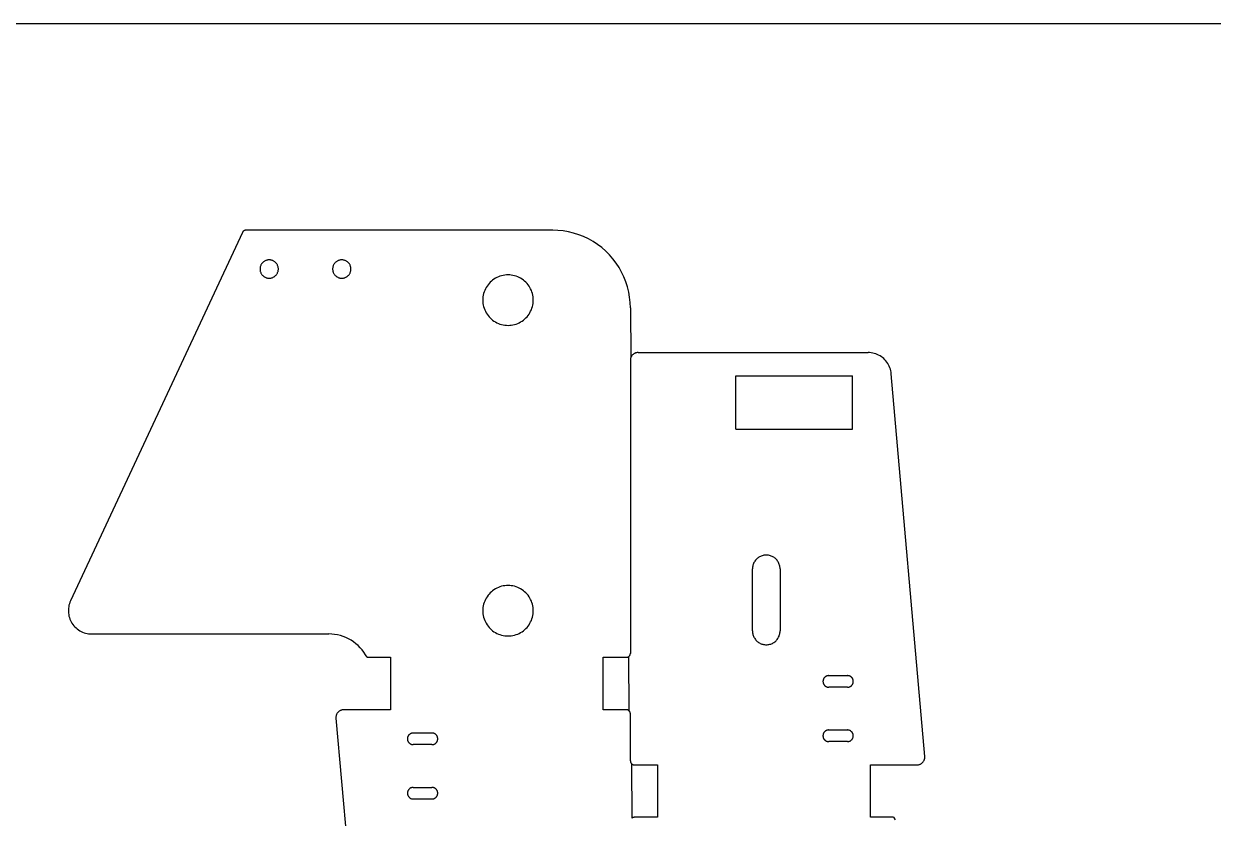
# Model space of a CAD drawing. Extents: x -22.3 to 21.7, y -13.4 to 13.4.
# Drawn here: x 11.14 to 17.16, y 9.06 to 13.09 of the extents above; entities that cross this region are included whole.
import ezdxf

# ---------------------------------------------------------------- set-up
doc = ezdxf.new("R2010")
doc.units = 0
doc.header["$MEASUREMENT"] = 0
doc.layers.get('0').update_dxf_attribs({"linetype": 'CONTINUOUS'})

msp = doc.modelspace()

# ---------------------------------------------------------------- linework, layer by layer
for p, q in [((21.7109, 13.0859), (-22.2891, 13.0859)), ((12.2432, 12.0278), (11.3722, 10.16)), ((12.2438, 12.029), (12.2432, 12.0278)), ((12.2445, 12.0301), (12.2438, 12.029)), ((12.2452, 12.0312), (12.2445, 12.0301)), ((12.246, 12.0322), (12.2452, 12.0312)), ((12.2469, 12.0332), (12.246, 12.0322)), ((12.2479, 12.0341), (12.2469, 12.0332)), ((12.2489, 12.035), (12.2479, 12.0341)), ((12.2499, 12.0357), (12.2489, 12.035)), ((12.251, 12.0365), (12.2499, 12.0357)), ((12.2522, 12.0371), (12.251, 12.0365)), ((12.2534, 12.0376), (12.2522, 12.0371)), ((12.2546, 12.0381), (12.2534, 12.0376)), ((12.2559, 12.0385), (12.2546, 12.0381)), ((12.2571, 12.0388), (12.2559, 12.0385)), ((12.2584, 12.039), (12.2571, 12.0388)), ((12.2597, 12.0392), (12.2584, 12.039)), ((12.261, 12.0392), (12.2597, 12.0392)), ((13.8162, 12.0392), (12.261, 12.0392)), ((13.843, 12.0383), (13.8162, 12.0392)), ((13.8698, 12.0355), (13.843, 12.0383)), ((13.8963, 12.031), (13.8698, 12.0355)), ((13.9224, 12.0246), (13.8963, 12.031)), ((13.948, 12.0165), (13.9224, 12.0246)), ((13.973, 12.0066), (13.948, 12.0165)), ((13.9973, 11.9951), (13.973, 12.0066)), ((14.0207, 11.9819), (13.9973, 11.9951)), ((14.0432, 11.9671), (14.0207, 11.9819)), ((14.0646, 11.9509), (14.0432, 11.9671)), ((14.0849, 11.9332), (14.0646, 11.9509)), ((12.3485, 11.8773), (12.3463, 11.8752)), ((12.3508, 11.8792), (12.3485, 11.8773)), ((12.3533, 11.881), (12.3508, 11.8792)), ((12.3559, 11.8826), (12.3533, 11.881)), ((12.3586, 11.884), (12.3559, 11.8826)), ((12.3614, 11.8853), (12.3586, 11.884)), ((12.3642, 11.8864), (12.3614, 11.8853)), ((12.3671, 11.8873), (12.3642, 11.8864)), ((12.3701, 11.888), (12.3671, 11.8873)), ((12.3731, 11.8884), (12.3701, 11.888)), ((12.3761, 11.8887), (12.3731, 11.8884)), ((12.3792, 11.8888), (12.3761, 11.8887)), ((12.3822, 11.8887), (12.3792, 11.8888)), ((12.3852, 11.8884), (12.3822, 11.8887)), ((12.3882, 11.888), (12.3852, 11.8884)), ((12.3912, 11.8873), (12.3882, 11.888)), ((12.3941, 11.8864), (12.3912, 11.8873)), ((12.3969, 11.8853), (12.3941, 11.8864)), ((12.3997, 11.884), (12.3969, 11.8853)), ((12.4024, 11.8826), (12.3997, 11.884)), ((12.405, 11.881), (12.4024, 11.8826)), ((12.4075, 11.8792), (12.405, 11.881)), ((12.4098, 11.8773), (12.4075, 11.8792)), ((12.412, 11.8752), (12.4098, 11.8773)), ((12.7165, 11.8773), (12.7143, 11.8752)), ((12.7188, 11.8792), (12.7165, 11.8773)), ((12.7213, 11.881), (12.7188, 11.8792)), ((12.7239, 11.8826), (12.7213, 11.881)), ((12.7266, 11.884), (12.7239, 11.8826)), ((12.7294, 11.8853), (12.7266, 11.884)), ((12.7322, 11.8864), (12.7294, 11.8853)), ((12.7351, 11.8873), (12.7322, 11.8864)), ((12.7381, 11.888), (12.7351, 11.8873)), ((12.7411, 11.8884), (12.7381, 11.888)), ((12.7441, 11.8887), (12.7411, 11.8884)), ((12.7472, 11.8888), (12.7441, 11.8887)), ((12.7502, 11.8887), (12.7472, 11.8888)), ((12.7532, 11.8884), (12.7502, 11.8887)), ((12.7562, 11.888), (12.7532, 11.8884)), ((12.7592, 11.8873), (12.7562, 11.888)), ((12.7621, 11.8864), (12.7592, 11.8873)), ((12.7649, 11.8853), (12.7621, 11.8864)), ((12.7677, 11.884), (12.7649, 11.8853)), ((12.7704, 11.8826), (12.7677, 11.884)), ((12.773, 11.881), (12.7704, 11.8826)), ((12.7755, 11.8792), (12.773, 11.881)), ((12.7778, 11.8773), (12.7755, 11.8792)), ((12.78, 11.8752), (12.7778, 11.8773)), ((14.1039, 11.9142), (14.0849, 11.9332)), ((14.1216, 11.894), (14.1039, 11.9142)), ((14.1378, 11.8725), (14.1216, 11.894)), ((12.3328, 11.8454), (12.3327, 11.8423)), ((12.3327, 11.8423), (12.3328, 11.8393)), ((12.3331, 11.8484), (12.3328, 11.8454)), ((12.3328, 11.8393), (12.3331, 11.8363)), ((12.3335, 11.8514), (12.3331, 11.8484)), ((12.3331, 11.8363), (12.3335, 11.8333)), ((12.3342, 11.8544), (12.3335, 11.8514)), ((12.3335, 11.8333), (12.3342, 11.8303)), ((12.3351, 11.8573), (12.3342, 11.8544)), ((12.3342, 11.8303), (12.3351, 11.8274)), ((12.3362, 11.8601), (12.3351, 11.8573)), ((12.3351, 11.8274), (12.3362, 11.8245)), ((12.3374, 11.8629), (12.3362, 11.8601)), ((12.3362, 11.8245), (12.3374, 11.8218)), ((12.3389, 11.8656), (12.3374, 11.8629)), ((12.3374, 11.8218), (12.3389, 11.8191)), ((12.3405, 11.8682), (12.3389, 11.8656)), ((12.3389, 11.8191), (12.3405, 11.8165)), ((12.3423, 11.8707), (12.3405, 11.8682)), ((12.3442, 11.873), (12.3423, 11.8707)), ((12.3463, 11.8752), (12.3442, 11.873)), ((12.4141, 11.873), (12.412, 11.8752)), ((12.416, 11.8707), (12.4141, 11.873)), ((12.4178, 11.8682), (12.416, 11.8707)), ((12.4194, 11.8656), (12.4178, 11.8682)), ((12.4178, 11.8165), (12.4194, 11.8191)), ((12.4209, 11.8629), (12.4194, 11.8656)), ((12.4194, 11.8191), (12.4209, 11.8218)), ((12.4221, 11.8601), (12.4209, 11.8629)), ((12.4209, 11.8218), (12.4221, 11.8245)), ((12.4232, 11.8573), (12.4221, 11.8601)), ((12.4221, 11.8245), (12.4232, 11.8274)), ((12.4241, 11.8544), (12.4232, 11.8573)), ((12.4232, 11.8274), (12.4241, 11.8303)), ((12.4248, 11.8514), (12.4241, 11.8544)), ((12.4241, 11.8303), (12.4248, 11.8333)), ((12.4253, 11.8484), (12.4248, 11.8514)), ((12.4248, 11.8333), (12.4253, 11.8363)), ((12.4256, 11.8454), (12.4253, 11.8484)), ((12.4253, 11.8363), (12.4256, 11.8393)), ((12.4257, 11.8423), (12.4256, 11.8454)), ((12.4256, 11.8393), (12.4257, 11.8423)), ((12.7008, 11.8454), (12.7007, 11.8423)), ((12.7007, 11.8423), (12.7008, 11.8393)), ((12.7011, 11.8484), (12.7008, 11.8454)), ((12.7008, 11.8393), (12.7011, 11.8363)), ((12.7015, 11.8514), (12.7011, 11.8484)), ((12.7011, 11.8363), (12.7015, 11.8333)), ((12.7022, 11.8544), (12.7015, 11.8514)), ((12.7015, 11.8333), (12.7022, 11.8303)), ((12.7031, 11.8573), (12.7022, 11.8544)), ((12.7022, 11.8303), (12.7031, 11.8274)), ((12.7042, 11.8601), (12.7031, 11.8573)), ((12.7031, 11.8274), (12.7042, 11.8245)), ((12.7054, 11.8629), (12.7042, 11.8601)), ((12.7042, 11.8245), (12.7054, 11.8218)), ((12.7069, 11.8656), (12.7054, 11.8629)), ((12.7054, 11.8218), (12.7069, 11.8191)), ((12.7085, 11.8682), (12.7069, 11.8656)), ((12.7069, 11.8191), (12.7085, 11.8165)), ((12.7103, 11.8707), (12.7085, 11.8682)), ((12.7122, 11.873), (12.7103, 11.8707)), ((12.7143, 11.8752), (12.7122, 11.873)), ((12.7821, 11.873), (12.78, 11.8752)), ((12.784, 11.8707), (12.7821, 11.873)), ((12.7858, 11.8682), (12.784, 11.8707)), ((12.7874, 11.8656), (12.7858, 11.8682)), ((12.7858, 11.8165), (12.7874, 11.8191)), ((12.7889, 11.8629), (12.7874, 11.8656)), ((12.7874, 11.8191), (12.7889, 11.8218)), ((12.7901, 11.8601), (12.7889, 11.8629)), ((12.7889, 11.8218), (12.7901, 11.8245)), ((12.7912, 11.8573), (12.7901, 11.8601)), ((12.7901, 11.8245), (12.7912, 11.8274)), ((12.7921, 11.8544), (12.7912, 11.8573)), ((12.7912, 11.8274), (12.7921, 11.8303)), ((12.7928, 11.8514), (12.7921, 11.8544)), ((12.7921, 11.8303), (12.7928, 11.8333)), ((12.7933, 11.8484), (12.7928, 11.8514)), ((12.7928, 11.8333), (12.7933, 11.8363)), ((12.7936, 11.8454), (12.7933, 11.8484)), ((12.7933, 11.8363), (12.7936, 11.8393)), ((12.7937, 11.8423), (12.7936, 11.8454)), ((12.7936, 11.8393), (12.7937, 11.8423)), ((14.1525, 11.8501), (14.1378, 11.8725)), ((14.1657, 11.8266), (14.1525, 11.8501)), ((14.1773, 11.8023), (14.1657, 11.8266)), ((12.3405, 11.8165), (12.3423, 11.814)), ((12.3423, 11.814), (12.3442, 11.8117)), ((12.3442, 11.8117), (12.3463, 11.8095)), ((12.3463, 11.8095), (12.3485, 11.8074)), ((12.3485, 11.8074), (12.3508, 11.8055)), ((12.3508, 11.8055), (12.3533, 11.8037)), ((12.3533, 11.8037), (12.3559, 11.8021)), ((12.3559, 11.8021), (12.3586, 11.8006)), ((12.3586, 11.8006), (12.3614, 11.7994)), ((12.3614, 11.7994), (12.3642, 11.7983)), ((12.3642, 11.7983), (12.3671, 11.7974)), ((12.3671, 11.7974), (12.3701, 11.7967)), ((12.3701, 11.7967), (12.3731, 11.7962)), ((12.3731, 11.7962), (12.3761, 11.7959)), ((12.3761, 11.7959), (12.3792, 11.7958)), ((12.3792, 11.7958), (12.3822, 11.7959)), ((12.3822, 11.7959), (12.3852, 11.7962)), ((12.3852, 11.7962), (12.3882, 11.7967)), ((12.3882, 11.7967), (12.3912, 11.7974)), ((12.3912, 11.7974), (12.3941, 11.7983)), ((12.3941, 11.7983), (12.3969, 11.7994)), ((12.3969, 11.7994), (12.3997, 11.8006)), ((12.3997, 11.8006), (12.4024, 11.8021)), ((12.4024, 11.8021), (12.405, 11.8037)), ((12.405, 11.8037), (12.4075, 11.8055)), ((12.4075, 11.8055), (12.4098, 11.8074)), ((12.4098, 11.8074), (12.412, 11.8095)), ((12.412, 11.8095), (12.4141, 11.8117)), ((12.4141, 11.8117), (12.416, 11.814)), ((12.416, 11.814), (12.4178, 11.8165)), ((12.7085, 11.8165), (12.7103, 11.814)), ((12.7103, 11.814), (12.7122, 11.8117)), ((12.7122, 11.8117), (12.7143, 11.8095)), ((12.7143, 11.8095), (12.7165, 11.8074)), ((12.7165, 11.8074), (12.7188, 11.8055)), ((12.7188, 11.8055), (12.7213, 11.8037)), ((12.7213, 11.8037), (12.7239, 11.8021)), ((12.7239, 11.8021), (12.7266, 11.8006)), ((12.7266, 11.8006), (12.7294, 11.7994)), ((12.7294, 11.7994), (12.7322, 11.7983)), ((12.7322, 11.7983), (12.7351, 11.7974)), ((12.7351, 11.7974), (12.7381, 11.7967)), ((12.7381, 11.7967), (12.7411, 11.7962)), ((12.7411, 11.7962), (12.7441, 11.7959)), ((12.7441, 11.7959), (12.7472, 11.7958)), ((12.7472, 11.7958), (12.7502, 11.7959)), ((12.7502, 11.7959), (12.7532, 11.7962)), ((12.7532, 11.7962), (12.7562, 11.7967)), ((12.7562, 11.7967), (12.7592, 11.7974)), ((12.7592, 11.7974), (12.7621, 11.7983)), ((12.7621, 11.7983), (12.7649, 11.7994)), ((12.7649, 11.7994), (12.7677, 11.8006)), ((12.7677, 11.8006), (12.7704, 11.8021)), ((12.7704, 11.8021), (12.773, 11.8037)), ((12.773, 11.8037), (12.7755, 11.8055)), ((12.7755, 11.8055), (12.7778, 11.8074)), ((12.7778, 11.8074), (12.78, 11.8095)), ((12.78, 11.8095), (12.7821, 11.8117)), ((12.7821, 11.8117), (12.784, 11.814)), ((12.784, 11.814), (12.7858, 11.8165)), ((13.4883, 11.7628), (13.4834, 11.756)), ((13.4936, 11.7692), (13.4883, 11.7628)), ((13.4993, 11.7753), (13.4936, 11.7692)), ((13.5054, 11.7811), (13.4993, 11.7753)), ((13.5119, 11.7864), (13.5054, 11.7811)), ((13.5187, 11.7913), (13.5119, 11.7864)), ((13.5258, 11.7957), (13.5187, 11.7913)), ((13.5332, 11.7996), (13.5258, 11.7957)), ((13.5408, 11.8031), (13.5332, 11.7996)), ((13.5487, 11.806), (13.5408, 11.8031)), ((13.5567, 11.8085), (13.5487, 11.806)), ((13.5648, 11.8104), (13.5567, 11.8085)), ((13.5731, 11.8117), (13.5648, 11.8104)), ((13.5814, 11.8125), (13.5731, 11.8117)), ((13.5898, 11.8128), (13.5814, 11.8125)), ((13.5982, 11.8125), (13.5898, 11.8128)), ((13.6065, 11.8117), (13.5982, 11.8125)), ((13.6147, 11.8104), (13.6065, 11.8117)), ((13.6229, 11.8085), (13.6147, 11.8104)), ((13.6309, 11.806), (13.6229, 11.8085)), ((13.6387, 11.8031), (13.6309, 11.806)), ((13.6464, 11.7996), (13.6387, 11.8031)), ((13.6538, 11.7957), (13.6464, 11.7996)), ((13.6609, 11.7913), (13.6538, 11.7957)), ((13.6677, 11.7864), (13.6609, 11.7913)), ((13.6741, 11.7811), (13.6677, 11.7864)), ((13.6803, 11.7753), (13.6741, 11.7811)), ((13.686, 11.7692), (13.6803, 11.7753)), ((13.6913, 11.7628), (13.686, 11.7692)), ((13.6962, 11.756), (13.6913, 11.7628)), ((14.1871, 11.7773), (14.1773, 11.8023)), ((14.1953, 11.7517), (14.1871, 11.7773)), ((13.4629, 11.7016), (13.4621, 11.6932)), ((13.4643, 11.7098), (13.4629, 11.7016)), ((13.4662, 11.718), (13.4643, 11.7098)), ((13.4686, 11.726), (13.4662, 11.718)), ((13.4716, 11.7338), (13.4686, 11.726)), ((13.475, 11.7415), (13.4716, 11.7338)), ((13.479, 11.7488), (13.475, 11.7415)), ((13.4834, 11.756), (13.479, 11.7488)), ((13.7006, 11.7488), (13.6962, 11.756)), ((13.7045, 11.7415), (13.7006, 11.7488)), ((13.708, 11.7338), (13.7045, 11.7415)), ((13.7109, 11.726), (13.708, 11.7338)), ((13.7134, 11.718), (13.7109, 11.726)), ((13.7153, 11.7098), (13.7134, 11.718)), ((13.7166, 11.7016), (13.7153, 11.7098)), ((13.7175, 11.6932), (13.7166, 11.7016)), ((14.2016, 11.7256), (14.1953, 11.7517)), ((14.2062, 11.6991), (14.2016, 11.7256)), ((14.2089, 11.6724), (14.2062, 11.6991)), ((13.4621, 11.6932), (13.4618, 11.6849)), ((13.4618, 11.6849), (13.4621, 11.6765)), ((13.4621, 11.6765), (13.4629, 11.6682)), ((13.4629, 11.6682), (13.4643, 11.6599)), ((13.4643, 11.6599), (13.4662, 11.6517)), ((13.4662, 11.6517), (13.4686, 11.6437)), ((13.4686, 11.6437), (13.4716, 11.6359)), ((13.708, 11.6359), (13.7109, 11.6437)), ((13.7109, 11.6437), (13.7134, 11.6517)), ((13.7134, 11.6517), (13.7153, 11.6599)), ((13.7153, 11.6599), (13.7166, 11.6682)), ((13.7166, 11.6682), (13.7175, 11.6765)), ((13.7177, 11.6849), (13.7175, 11.6932)), ((13.7175, 11.6765), (13.7177, 11.6849)), ((14.2099, 11.6455), (14.2089, 11.6724)), ((14.2099, 11.6455), (14.2129, 11.3947)), ((13.4716, 11.6359), (13.475, 11.6283)), ((13.475, 11.6283), (13.479, 11.6209)), ((13.479, 11.6209), (13.4834, 11.6138)), ((13.4834, 11.6138), (13.4883, 11.607)), ((13.4883, 11.607), (13.4936, 11.6005)), ((13.4936, 11.6005), (13.4993, 11.5944)), ((13.4993, 11.5944), (13.5054, 11.5887)), ((13.5054, 11.5887), (13.5119, 11.5834)), ((13.5119, 11.5834), (13.5187, 11.5785)), ((13.5187, 11.5785), (13.5258, 11.5741)), ((13.6538, 11.5741), (13.6609, 11.5785)), ((13.6609, 11.5785), (13.6677, 11.5834)), ((13.6677, 11.5834), (13.6741, 11.5887)), ((13.6741, 11.5887), (13.6803, 11.5944)), ((13.6803, 11.5944), (13.686, 11.6005)), ((13.686, 11.6005), (13.6913, 11.607)), ((13.6913, 11.607), (13.6962, 11.6138)), ((13.6962, 11.6138), (13.7006, 11.6209)), ((13.7006, 11.6209), (13.7045, 11.6283)), ((13.7045, 11.6283), (13.708, 11.6359)), ((13.5258, 11.5741), (13.5332, 11.5701)), ((13.5332, 11.5701), (13.5408, 11.5667)), ((13.5408, 11.5667), (13.5487, 11.5637)), ((13.5487, 11.5637), (13.5567, 11.5613)), ((13.5567, 11.5613), (13.5648, 11.5594)), ((13.5648, 11.5594), (13.5731, 11.558)), ((13.5731, 11.558), (13.5814, 11.5572)), ((13.5814, 11.5572), (13.5898, 11.5569)), ((13.5898, 11.5569), (13.5982, 11.5572)), ((13.5982, 11.5572), (13.6065, 11.558)), ((13.6065, 11.558), (13.6147, 11.5594)), ((13.6147, 11.5594), (13.6229, 11.5613)), ((13.6229, 11.5613), (13.6309, 11.5637)), ((13.6309, 11.5637), (13.6387, 11.5667)), ((13.6387, 11.5667), (13.6464, 11.5701)), ((13.6464, 11.5701), (13.6538, 11.5741)), ((14.2139, 11.397), (14.2129, 11.3947)), ((14.2151, 11.3993), (14.2139, 11.397)), ((14.2165, 11.4015), (14.2151, 11.3993)), ((14.218, 11.4036), (14.2165, 11.4015)), ((14.2196, 11.4056), (14.218, 11.4036)), ((14.2214, 11.4075), (14.2196, 11.4056)), ((14.2233, 11.4092), (14.2214, 11.4075)), ((14.2253, 11.4109), (14.2233, 11.4092)), ((14.2274, 11.4124), (14.2253, 11.4109)), ((14.2295, 11.4137), (14.2274, 11.4124)), ((14.2318, 11.4149), (14.2295, 11.4137)), ((14.2342, 11.416), (14.2318, 11.4149)), ((14.2366, 11.4169), (14.2342, 11.416)), ((14.239, 11.4177), (14.2366, 11.4169)), ((14.2416, 11.4182), (14.239, 11.4177)), ((14.2441, 11.4187), (14.2416, 11.4182)), ((14.2467, 11.4189), (14.2441, 11.4187)), ((14.2492, 11.419), (14.2467, 11.4189)), ((14.2492, 11.419), (15.4148, 11.419)), ((15.4228, 11.4187), (15.4148, 11.419)), ((15.4307, 11.4179), (15.4228, 11.4187)), ((15.4385, 11.4166), (15.4307, 11.4179)), ((15.4463, 11.4147), (15.4385, 11.4166)), ((15.4539, 11.4123), (15.4463, 11.4147)), ((15.4613, 11.4095), (15.4539, 11.4123)), ((15.4685, 11.4061), (15.4613, 11.4095)), ((15.4755, 11.4022), (15.4685, 11.4061)), ((15.4822, 11.3979), (15.4755, 11.4022)), ((15.4886, 11.3931), (15.4822, 11.3979)), ((14.2102, 11.3848), (14.2099, 11.3822)), ((14.2099, 11.3822), (14.2099, 11.3796)), ((14.2099, 11.3796), (14.2099, 9.8935)), ((14.2106, 11.3873), (14.2102, 11.3848)), ((14.2112, 11.3898), (14.2106, 11.3873)), ((14.212, 11.3923), (14.2112, 11.3898)), ((14.2129, 11.3947), (14.212, 11.3923)), ((15.4946, 11.388), (15.4886, 11.3931)), ((15.5003, 11.3824), (15.4946, 11.388)), ((15.5056, 11.3764), (15.5003, 11.3824)), ((15.5105, 11.3702), (15.5056, 11.3764)), ((15.5149, 11.3636), (15.5105, 11.3702)), ((15.5189, 11.3567), (15.5149, 11.3636)), ((15.5224, 11.3495), (15.5189, 11.3567)), ((15.5255, 11.3422), (15.5224, 11.3495)), ((15.528, 11.3346), (15.5255, 11.3422)), ((15.53, 11.3269), (15.528, 11.3346)), ((14.7447, 11.0309), (14.7447, 11.3009)), ((14.7447, 11.3009), (15.3352, 11.3009)), ((15.3352, 11.0309), (15.3352, 11.3009)), ((15.5315, 11.3191), (15.53, 11.3269)), ((15.5325, 11.3112), (15.5315, 11.3191)), ((15.7022, 9.3713), (15.5325, 11.3112)), ((14.7447, 11.0309), (15.3352, 11.0309)), ((14.8503, 10.3725), (14.847, 10.3691)), ((14.8537, 10.3756), (14.8503, 10.3725)), ((14.8574, 10.3785), (14.8537, 10.3756)), ((14.8612, 10.3811), (14.8574, 10.3785)), ((14.8653, 10.3835), (14.8612, 10.3811)), ((14.8694, 10.3856), (14.8653, 10.3835)), ((14.8737, 10.3874), (14.8694, 10.3856)), ((14.8781, 10.389), (14.8737, 10.3874)), ((14.8826, 10.3902), (14.8781, 10.389)), ((14.8872, 10.3911), (14.8826, 10.3902)), ((14.8918, 10.3918), (14.8872, 10.3911)), ((14.8965, 10.3921), (14.8918, 10.3918)), ((14.9012, 10.3921), (14.8965, 10.3921)), ((14.9058, 10.3918), (14.9012, 10.3921)), ((14.9105, 10.3911), (14.9058, 10.3918)), ((14.915, 10.3902), (14.9105, 10.3911)), ((14.9195, 10.389), (14.915, 10.3902)), ((14.924, 10.3874), (14.9195, 10.389)), ((14.9283, 10.3856), (14.924, 10.3874)), ((14.9324, 10.3835), (14.9283, 10.3856)), ((14.9364, 10.3811), (14.9324, 10.3835)), ((14.9403, 10.3785), (14.9364, 10.3811)), ((14.944, 10.3756), (14.9403, 10.3785)), ((14.9474, 10.3725), (14.944, 10.3756)), ((14.9507, 10.3691), (14.9474, 10.3725)), ((14.8291, 10.3269), (14.829, 10.3222)), ((14.829, 10.0073), (14.829, 10.3222)), ((14.8296, 10.3315), (14.8291, 10.3269)), ((14.8304, 10.3361), (14.8296, 10.3315)), ((14.8314, 10.3407), (14.8304, 10.3361)), ((14.8328, 10.3451), (14.8314, 10.3407)), ((14.8345, 10.3495), (14.8328, 10.3451)), ((14.8365, 10.3537), (14.8345, 10.3495)), ((14.8387, 10.3578), (14.8365, 10.3537)), ((14.8412, 10.3618), (14.8387, 10.3578)), ((14.844, 10.3655), (14.8412, 10.3618)), ((14.847, 10.3691), (14.844, 10.3655)), ((14.9537, 10.3655), (14.9507, 10.3691)), ((14.9565, 10.3618), (14.9537, 10.3655)), ((14.959, 10.3578), (14.9565, 10.3618)), ((14.9612, 10.3537), (14.959, 10.3578)), ((14.9632, 10.3495), (14.9612, 10.3537)), ((14.9649, 10.3451), (14.9632, 10.3495)), ((14.9662, 10.3407), (14.9649, 10.3451)), ((14.9673, 10.3361), (14.9662, 10.3407)), ((14.9681, 10.3315), (14.9673, 10.3361)), ((14.9686, 10.3269), (14.9681, 10.3315)), ((14.9687, 10.3222), (14.9686, 10.3269)), ((14.9687, 10.3222), (14.9687, 10.0073)), ((13.4936, 10.1944), (13.4883, 10.188)), ((13.4993, 10.2005), (13.4936, 10.1944)), ((13.5054, 10.2063), (13.4993, 10.2005)), ((13.5119, 10.2116), (13.5054, 10.2063)), ((13.5187, 10.2164), (13.5119, 10.2116)), ((13.5258, 10.2209), (13.5187, 10.2164)), ((13.5332, 10.2248), (13.5258, 10.2209)), ((13.5408, 10.2283), (13.5332, 10.2248)), ((13.5487, 10.2312), (13.5408, 10.2283)), ((13.5567, 10.2337), (13.5487, 10.2312)), ((13.5648, 10.2356), (13.5567, 10.2337)), ((13.5731, 10.2369), (13.5648, 10.2356)), ((13.5814, 10.2377), (13.5731, 10.2369)), ((13.5898, 10.238), (13.5814, 10.2377)), ((13.5982, 10.2377), (13.5898, 10.238)), ((13.6065, 10.2369), (13.5982, 10.2377)), ((13.6147, 10.2356), (13.6065, 10.2369)), ((13.6229, 10.2337), (13.6147, 10.2356)), ((13.6309, 10.2312), (13.6229, 10.2337)), ((13.6387, 10.2283), (13.6309, 10.2312)), ((13.6464, 10.2248), (13.6387, 10.2283)), ((13.6538, 10.2209), (13.6464, 10.2248)), ((13.6609, 10.2164), (13.6538, 10.2209)), ((13.6677, 10.2116), (13.6609, 10.2164)), ((13.6741, 10.2063), (13.6677, 10.2116)), ((13.6803, 10.2005), (13.6741, 10.2063)), ((13.686, 10.1944), (13.6803, 10.2005)), ((13.6913, 10.188), (13.686, 10.1944)), ((11.3628, 10.1299), (11.3618, 10.1221)), ((11.3644, 10.1376), (11.3628, 10.1299)), ((11.3665, 10.1452), (11.3644, 10.1376)), ((11.3691, 10.1527), (11.3665, 10.1452)), ((11.3722, 10.16), (11.3691, 10.1527)), ((13.4643, 10.135), (13.4629, 10.1268)), ((13.4662, 10.1432), (13.4643, 10.135)), ((13.4686, 10.1512), (13.4662, 10.1432)), ((13.4716, 10.159), (13.4686, 10.1512)), ((13.475, 10.1667), (13.4716, 10.159)), ((13.479, 10.174), (13.475, 10.1667)), ((13.4834, 10.1811), (13.479, 10.174)), ((13.4883, 10.188), (13.4834, 10.1811)), ((13.6962, 10.1811), (13.6913, 10.188)), ((13.7006, 10.174), (13.6962, 10.1811)), ((13.7045, 10.1667), (13.7006, 10.174)), ((13.708, 10.159), (13.7045, 10.1667)), ((13.7109, 10.1512), (13.708, 10.159)), ((13.7134, 10.1432), (13.7109, 10.1512)), ((13.7153, 10.135), (13.7134, 10.1432)), ((13.7166, 10.1268), (13.7153, 10.135)), ((11.3618, 10.1221), (11.3612, 10.1142)), ((11.3612, 10.1142), (11.3612, 10.1063)), ((11.3612, 10.1063), (11.3617, 10.0984)), ((11.3617, 10.0984), (11.3628, 10.0906)), ((11.3628, 10.0906), (11.3643, 10.0828)), ((11.3643, 10.0828), (11.3664, 10.0752)), ((11.3664, 10.0752), (11.369, 10.0677)), ((13.4621, 10.1184), (13.4618, 10.1101)), ((13.4618, 10.1101), (13.4621, 10.1017)), ((13.4629, 10.1268), (13.4621, 10.1184)), ((13.4621, 10.1017), (13.4629, 10.0934)), ((13.4629, 10.0934), (13.4643, 10.0851)), ((13.4643, 10.0851), (13.4662, 10.0769)), ((13.4662, 10.0769), (13.4686, 10.0689)), ((13.4686, 10.0689), (13.4716, 10.0611)), ((13.708, 10.0611), (13.7109, 10.0689)), ((13.7109, 10.0689), (13.7134, 10.0769)), ((13.7134, 10.0769), (13.7153, 10.0851)), ((13.7153, 10.0851), (13.7166, 10.0934)), ((13.7175, 10.1184), (13.7166, 10.1268)), ((13.7166, 10.0934), (13.7175, 10.1017)), ((13.7177, 10.1101), (13.7175, 10.1184)), ((13.7175, 10.1017), (13.7177, 10.1101)), ((11.369, 10.0677), (11.3721, 10.0605)), ((11.3721, 10.0605), (11.3756, 10.0534)), ((11.3756, 10.0534), (11.3796, 10.0466)), ((11.3796, 10.0466), (11.3841, 10.0401)), ((11.3841, 10.0401), (11.389, 10.0339)), ((11.389, 10.0339), (11.3943, 10.028)), ((11.3943, 10.028), (11.4, 10.0225)), ((11.4, 10.0225), (11.406, 10.0174)), ((11.406, 10.0174), (11.4124, 10.0127)), ((11.4124, 10.0127), (11.419, 10.0085)), ((11.419, 10.0085), (11.4259, 10.0047)), ((13.4716, 10.0611), (13.475, 10.0535)), ((13.475, 10.0535), (13.479, 10.0461)), ((13.479, 10.0461), (13.4834, 10.039)), ((13.4834, 10.039), (13.4883, 10.0322)), ((13.4883, 10.0322), (13.4936, 10.0257)), ((13.4936, 10.0257), (13.4993, 10.0196)), ((13.4993, 10.0196), (13.5054, 10.0139)), ((13.5054, 10.0139), (13.5119, 10.0085)), ((13.5119, 10.0085), (13.5187, 10.0037)), ((13.6609, 10.0037), (13.6677, 10.0085)), ((13.6677, 10.0085), (13.6741, 10.0139)), ((13.6741, 10.0139), (13.6803, 10.0196)), ((13.6803, 10.0196), (13.686, 10.0257)), ((13.686, 10.0257), (13.6913, 10.0322)), ((13.6913, 10.0322), (13.6962, 10.039)), ((13.6962, 10.039), (13.7006, 10.0461)), ((13.7006, 10.0461), (13.7045, 10.0535)), ((13.7045, 10.0535), (13.708, 10.0611)), ((11.4259, 10.0047), (11.4331, 10.0013)), ((11.4331, 10.0013), (11.4405, 9.9985)), ((11.4405, 9.9985), (11.448, 9.9962)), ((11.448, 9.9962), (11.4557, 9.9943)), ((11.4557, 9.9943), (11.4635, 9.993)), ((11.4635, 9.993), (11.4714, 9.9922)), ((11.4714, 9.9922), (11.4793, 9.992)), ((11.4793, 9.992), (12.6811, 9.992)), ((12.696, 9.9914), (12.6811, 9.992)), ((12.7109, 9.9899), (12.696, 9.9914)), ((12.7256, 9.9874), (12.7109, 9.9899)), ((12.7401, 9.9838), (12.7256, 9.9874)), ((12.7543, 9.9793), (12.7401, 9.9838)), ((12.7682, 9.9738), (12.7543, 9.9793)), ((12.7817, 9.9674), (12.7682, 9.9738)), ((12.7947, 9.9601), (12.7817, 9.9674)), ((12.8072, 9.9519), (12.7947, 9.9601)), ((12.8191, 9.9429), (12.8072, 9.9519)), ((13.5187, 10.0037), (13.5258, 9.9993)), ((13.5258, 9.9993), (13.5332, 9.9953)), ((13.5332, 9.9953), (13.5408, 9.9918)), ((13.5408, 9.9918), (13.5487, 9.9889)), ((13.5487, 9.9889), (13.5567, 9.9865)), ((13.5567, 9.9865), (13.5648, 9.9846)), ((13.5648, 9.9846), (13.5731, 9.9832)), ((13.5731, 9.9832), (13.5814, 9.9824)), ((13.5814, 9.9824), (13.5898, 9.9821)), ((13.5898, 9.9821), (13.5982, 9.9824)), ((13.5982, 9.9824), (13.6065, 9.9832)), ((13.6065, 9.9832), (13.6147, 9.9846)), ((13.6147, 9.9846), (13.6229, 9.9865)), ((13.6229, 9.9865), (13.6309, 9.9889)), ((13.6309, 9.9889), (13.6387, 9.9918)), ((13.6387, 9.9918), (13.6464, 9.9953)), ((13.6464, 9.9953), (13.6538, 9.9993)), ((13.6538, 9.9993), (13.6609, 10.0037)), ((14.829, 10.0073), (14.8291, 10.0027)), ((14.8291, 10.0027), (14.8296, 9.9981)), ((14.8296, 9.9981), (14.8303, 9.9936)), ((14.8303, 9.9936), (14.8313, 9.9892)), ((14.8313, 9.9892), (14.8327, 9.9848)), ((14.8327, 9.9848), (14.8343, 9.9805)), ((14.8343, 9.9805), (14.8362, 9.9764)), ((14.8362, 9.9764), (14.8383, 9.9723)), ((14.8383, 9.9723), (14.8407, 9.9684)), ((14.8407, 9.9684), (14.8434, 9.9647)), ((14.8434, 9.9647), (14.8463, 9.9612)), ((14.8463, 9.9612), (14.8494, 9.9578)), ((14.8494, 9.9578), (14.8528, 9.9547)), ((14.8528, 9.9547), (14.8563, 9.9518)), ((14.8563, 9.9518), (14.86, 9.9492)), ((14.86, 9.9492), (14.8639, 9.9467)), ((14.9338, 9.9467), (14.9377, 9.9492)), ((14.9377, 9.9492), (14.9414, 9.9518)), ((14.9414, 9.9518), (14.9449, 9.9547)), ((14.9449, 9.9547), (14.9483, 9.9578)), ((14.9483, 9.9578), (14.9514, 9.9612)), ((14.9514, 9.9612), (14.9543, 9.9647)), ((14.9543, 9.9647), (14.9569, 9.9684)), ((14.9569, 9.9684), (14.9594, 9.9723)), ((14.9594, 9.9723), (14.9615, 9.9764)), ((14.9615, 9.9764), (14.9634, 9.9805)), ((14.9634, 9.9805), (14.965, 9.9848)), ((14.965, 9.9848), (14.9663, 9.9892)), ((14.9663, 9.9892), (14.9674, 9.9936)), ((14.9674, 9.9936), (14.9681, 9.9981)), ((14.9681, 9.9981), (14.9686, 10.0027)), ((14.9686, 10.0027), (14.9687, 10.0073)), ((12.8303, 9.9331), (12.8191, 9.9429)), ((12.8409, 9.9225), (12.8303, 9.9331)), ((12.8507, 9.9112), (12.8409, 9.9225)), ((12.8597, 9.8993), (12.8507, 9.9112)), ((12.8679, 9.8869), (12.8597, 9.8993)), ((14.2088, 9.8872), (14.2092, 9.8884)), ((14.2092, 9.8884), (14.2095, 9.8897)), ((14.2095, 9.8897), (14.2097, 9.891)), ((14.2097, 9.891), (14.2098, 9.8922)), ((14.2098, 9.8922), (14.2099, 9.8935)), ((14.8639, 9.9467), (14.8679, 9.9446)), ((14.8679, 9.9446), (14.8721, 9.9427)), ((14.8721, 9.9427), (14.8764, 9.9411)), ((14.8764, 9.9411), (14.8808, 9.9398)), ((14.8808, 9.9398), (14.8852, 9.9387)), ((14.8852, 9.9387), (14.8897, 9.938)), ((14.8897, 9.938), (14.8943, 9.9375)), ((14.8943, 9.9375), (14.8988, 9.9374)), ((14.8988, 9.9374), (14.9034, 9.9375)), ((14.9034, 9.9375), (14.908, 9.938)), ((14.908, 9.938), (14.9125, 9.9387)), ((14.9125, 9.9387), (14.9169, 9.9398)), ((14.9169, 9.9398), (14.9213, 9.9411)), ((14.9213, 9.9411), (14.9256, 9.9427)), ((14.9256, 9.9427), (14.9297, 9.9446)), ((14.9297, 9.9446), (14.9338, 9.9467)), ((12.8752, 9.8738), (12.8679, 9.8869)), ((12.8752, 9.8738), (12.9933, 9.8738)), ((12.9933, 9.8738), (12.9933, 9.6077)), ((14.0721, 9.6077), (14.0721, 9.8738)), ((14.0721, 9.8738), (14.1902, 9.8738)), ((14.1902, 9.8738), (14.1915, 9.8739)), ((14.1915, 9.8739), (14.1927, 9.874)), ((14.1927, 9.874), (14.194, 9.8742)), ((14.194, 9.8742), (14.1953, 9.8745)), ((14.1953, 9.8745), (14.1965, 9.8749)), ((14.1965, 9.8749), (14.1977, 9.8753)), ((14.1977, 9.8753), (14.1989, 9.8759)), ((14.1989, 9.8759), (14.2, 9.8765)), ((14.2, 9.8765), (14.2011, 9.8772)), ((14.2011, 9.8772), (14.2022, 9.8779)), ((14.2022, 9.8779), (14.2032, 9.8787)), ((14.2036, 9.6024), (14.2022, 9.8779)), ((14.2032, 9.8787), (14.2041, 9.8796)), ((14.2041, 9.8796), (14.205, 9.8805)), ((14.205, 9.8805), (14.2058, 9.8815)), ((14.2058, 9.8815), (14.2065, 9.8826)), ((14.2065, 9.8826), (14.2072, 9.8837)), ((14.2072, 9.8837), (14.2078, 9.8848)), ((14.2078, 9.8848), (14.2084, 9.886)), ((14.2084, 9.886), (14.2088, 9.8872)), ((15.1909, 9.7672), (15.1899, 9.7655)), ((15.192, 9.7689), (15.1909, 9.7672)), ((15.1932, 9.7704), (15.192, 9.7689)), ((15.1945, 9.7719), (15.1932, 9.7704)), ((15.196, 9.7733), (15.1945, 9.7719)), ((15.1975, 9.7745), (15.196, 9.7733)), ((15.1991, 9.7757), (15.1975, 9.7745)), ((15.2007, 9.7768), (15.1991, 9.7757)), ((15.2025, 9.7777), (15.2007, 9.7768)), ((15.2042, 9.7785), (15.2025, 9.7777)), ((15.2061, 9.7792), (15.2042, 9.7785)), ((15.208, 9.7798), (15.2061, 9.7792)), ((15.2099, 9.7803), (15.208, 9.7798)), ((15.2118, 9.7806), (15.2099, 9.7803)), ((15.2138, 9.7808), (15.2118, 9.7806)), ((15.2158, 9.7809), (15.2138, 9.7808)), ((15.2158, 9.7809), (15.3103, 9.7809)), ((15.3122, 9.7808), (15.3103, 9.7809)), ((15.3142, 9.7806), (15.3122, 9.7808)), ((15.3161, 9.7803), (15.3142, 9.7806)), ((15.3181, 9.7798), (15.3161, 9.7803)), ((15.3199, 9.7792), (15.3181, 9.7798)), ((15.3218, 9.7785), (15.3199, 9.7792)), ((15.3236, 9.7777), (15.3218, 9.7785)), ((15.3253, 9.7768), (15.3236, 9.7777)), ((15.327, 9.7757), (15.3253, 9.7768)), ((15.3286, 9.7745), (15.327, 9.7757)), ((15.3301, 9.7733), (15.3286, 9.7745)), ((15.3315, 9.7719), (15.3301, 9.7733)), ((15.3328, 9.7704), (15.3315, 9.7719)), ((15.334, 9.7689), (15.3328, 9.7704)), ((15.3351, 9.7672), (15.334, 9.7689)), ((15.3362, 9.7655), (15.3351, 9.7672)), ((15.1864, 9.7543), (15.1863, 9.7523)), ((15.1863, 9.7523), (15.1863, 9.7504)), ((15.1863, 9.7504), (15.1864, 9.7484)), ((15.1867, 9.7563), (15.1864, 9.7543)), ((15.1864, 9.7484), (15.1867, 9.7464)), ((15.187, 9.7582), (15.1867, 9.7563)), ((15.1867, 9.7464), (15.187, 9.7445)), ((15.1876, 9.7601), (15.187, 9.7582)), ((15.187, 9.7445), (15.1876, 9.7426)), ((15.1882, 9.762), (15.1876, 9.7601)), ((15.1876, 9.7426), (15.1882, 9.7407)), ((15.189, 9.7638), (15.1882, 9.762)), ((15.1882, 9.7407), (15.189, 9.7389)), ((15.1899, 9.7655), (15.189, 9.7638)), ((15.189, 9.7389), (15.1899, 9.7372)), ((15.1899, 9.7372), (15.1909, 9.7355)), ((15.1909, 9.7355), (15.192, 9.7338)), ((15.192, 9.7338), (15.1932, 9.7323)), ((15.1932, 9.7323), (15.1945, 9.7308)), ((15.1945, 9.7308), (15.196, 9.7295)), ((15.196, 9.7295), (15.1975, 9.7282)), ((15.1975, 9.7282), (15.1991, 9.727)), ((15.1991, 9.727), (15.2007, 9.726)), ((15.2007, 9.726), (15.2025, 9.725)), ((15.2025, 9.725), (15.2042, 9.7242)), ((15.2042, 9.7242), (15.2061, 9.7235)), ((15.2061, 9.7235), (15.208, 9.7229)), ((15.208, 9.7229), (15.2099, 9.7224)), ((15.2099, 9.7224), (15.2118, 9.7221)), ((15.2118, 9.7221), (15.2138, 9.7219)), ((15.2138, 9.7219), (15.2158, 9.7218)), ((15.3103, 9.7218), (15.2158, 9.7218)), ((15.3103, 9.7218), (15.3122, 9.7219)), ((15.3122, 9.7219), (15.3142, 9.7221)), ((15.3142, 9.7221), (15.3161, 9.7224)), ((15.3161, 9.7224), (15.3181, 9.7229)), ((15.3181, 9.7229), (15.3199, 9.7235)), ((15.3199, 9.7235), (15.3218, 9.7242)), ((15.3218, 9.7242), (15.3236, 9.725)), ((15.3236, 9.725), (15.3253, 9.726)), ((15.3253, 9.726), (15.327, 9.727)), ((15.327, 9.727), (15.3286, 9.7282)), ((15.3286, 9.7282), (15.3301, 9.7295)), ((15.3301, 9.7295), (15.3315, 9.7308)), ((15.3315, 9.7308), (15.3328, 9.7323)), ((15.3328, 9.7323), (15.334, 9.7338)), ((15.334, 9.7338), (15.3351, 9.7355)), ((15.3351, 9.7355), (15.3362, 9.7372)), ((15.337, 9.7638), (15.3362, 9.7655)), ((15.3362, 9.7372), (15.337, 9.7389)), ((15.3378, 9.762), (15.337, 9.7638)), ((15.337, 9.7389), (15.3378, 9.7407)), ((15.3385, 9.7601), (15.3378, 9.762)), ((15.3378, 9.7407), (15.3385, 9.7426)), ((15.339, 9.7582), (15.3385, 9.7601)), ((15.3385, 9.7426), (15.339, 9.7445)), ((15.3394, 9.7563), (15.339, 9.7582)), ((15.339, 9.7445), (15.3394, 9.7464)), ((15.3396, 9.7543), (15.3394, 9.7563)), ((15.3394, 9.7464), (15.3396, 9.7484)), ((15.3398, 9.7523), (15.3396, 9.7543)), ((15.3396, 9.7484), (15.3398, 9.7504)), ((15.3398, 9.7504), (15.3398, 9.7523)), ((12.7224, 9.5875), (12.7212, 9.5852)), ((12.7237, 9.5898), (12.7224, 9.5875)), ((12.7252, 9.5919), (12.7237, 9.5898)), ((12.7269, 9.5939), (12.7252, 9.5919)), ((12.7286, 9.5959), (12.7269, 9.5939)), ((12.7305, 9.5977), (12.7286, 9.5959)), ((12.7325, 9.5994), (12.7305, 9.5977)), ((12.7346, 9.6009), (12.7325, 9.5994)), ((12.7368, 9.6023), (12.7346, 9.6009)), ((12.7391, 9.6035), (12.7368, 9.6023)), ((12.7415, 9.6046), (12.7391, 9.6035)), ((12.7439, 9.6056), (12.7415, 9.6046)), ((12.7464, 9.6063), (12.7439, 9.6056)), ((12.749, 9.6069), (12.7464, 9.6063)), ((12.7516, 9.6074), (12.749, 9.6069)), ((12.7542, 9.6076), (12.7516, 9.6074)), ((12.7568, 9.6077), (12.7542, 9.6076)), ((12.9933, 9.6077), (12.7568, 9.6077)), ((14.1902, 9.6077), (14.0721, 9.6077)), ((14.1915, 9.6077), (14.1902, 9.6077)), ((14.1929, 9.6075), (14.1915, 9.6077)), ((14.1942, 9.6073), (14.1929, 9.6075)), ((14.1955, 9.607), (14.1942, 9.6073)), ((14.1968, 9.6066), (14.1955, 9.607)), ((14.198, 9.6061), (14.1968, 9.6066)), ((14.1992, 9.6055), (14.198, 9.6061)), ((14.2004, 9.6048), (14.1992, 9.6055)), ((14.2015, 9.6041), (14.2004, 9.6048)), ((14.2026, 9.6033), (14.2015, 9.6041)), ((14.2036, 9.6024), (14.2026, 9.6033)), ((14.2046, 9.6014), (14.2036, 9.6024)), ((14.2054, 9.6004), (14.2046, 9.6014)), ((14.2063, 9.5994), (14.2054, 9.6004)), ((14.207, 9.5982), (14.2063, 9.5994)), ((14.2077, 9.5971), (14.207, 9.5982)), ((14.2082, 9.5959), (14.2077, 9.5971)), ((14.2087, 9.5946), (14.2082, 9.5959)), ((14.2091, 9.5933), (14.2087, 9.5946)), ((14.2095, 9.592), (14.2091, 9.5933)), ((14.2097, 9.5907), (14.2095, 9.592)), ((14.2098, 9.5894), (14.2097, 9.5907)), ((14.2099, 9.588), (14.2098, 9.5894)), ((14.2099, 9.3482), (14.2099, 9.588)), ((12.7176, 9.5727), (12.7174, 9.5701)), ((12.7174, 9.5701), (12.7174, 9.5675)), ((12.7174, 9.5675), (12.7175, 9.5649)), ((12.7175, 9.5649), (12.8873, 7.625)), ((12.718, 9.5753), (12.7176, 9.5727)), ((12.7186, 9.5779), (12.718, 9.5753)), ((12.7193, 9.5804), (12.7186, 9.5779)), ((12.7202, 9.5828), (12.7193, 9.5804)), ((12.7212, 9.5852), (12.7202, 9.5828)), ((13.0805, 9.4662), (13.0802, 9.4643)), ((13.0809, 9.4681), (13.0805, 9.4662)), ((13.0815, 9.4699), (13.0809, 9.4681)), ((13.0822, 9.4718), (13.0815, 9.4699)), ((13.083, 9.4735), (13.0822, 9.4718)), ((13.0839, 9.4752), (13.083, 9.4735)), ((13.0849, 9.4769), (13.0839, 9.4752)), ((13.086, 9.4784), (13.0849, 9.4769)), ((13.0873, 9.4799), (13.086, 9.4784)), ((13.0886, 9.4813), (13.0873, 9.4799)), ((13.09, 9.4827), (13.0886, 9.4813)), ((13.0915, 9.4839), (13.09, 9.4827)), ((13.0931, 9.485), (13.0915, 9.4839)), ((13.0947, 9.486), (13.0931, 9.485)), ((13.0964, 9.4869), (13.0947, 9.486)), ((13.0982, 9.4877), (13.0964, 9.4869)), ((13.1, 9.4884), (13.0982, 9.4877)), ((13.1018, 9.489), (13.1, 9.4884)), ((13.1037, 9.4894), (13.1018, 9.489)), ((13.1056, 9.4897), (13.1037, 9.4894)), ((13.1075, 9.4899), (13.1056, 9.4897)), ((13.1095, 9.49), (13.1075, 9.4899)), ((13.1095, 9.49), (13.204, 9.49)), ((13.2059, 9.4899), (13.204, 9.49)), ((13.2078, 9.4897), (13.2059, 9.4899)), ((13.2097, 9.4894), (13.2078, 9.4897)), ((13.2116, 9.489), (13.2097, 9.4894)), ((13.2134, 9.4884), (13.2116, 9.489)), ((13.2153, 9.4877), (13.2134, 9.4884)), ((13.217, 9.4869), (13.2153, 9.4877)), ((13.2187, 9.486), (13.217, 9.4869)), ((13.2204, 9.485), (13.2187, 9.486)), ((13.2219, 9.4839), (13.2204, 9.485)), ((13.2234, 9.4827), (13.2219, 9.4839)), ((13.2248, 9.4813), (13.2234, 9.4827)), ((13.2262, 9.4799), (13.2248, 9.4813)), ((13.2274, 9.4784), (13.2262, 9.4799)), ((13.2285, 9.4769), (13.2274, 9.4784)), ((13.2295, 9.4752), (13.2285, 9.4769)), ((13.2304, 9.4735), (13.2295, 9.4752)), ((13.2312, 9.4718), (13.2304, 9.4735)), ((13.2319, 9.4699), (13.2312, 9.4718)), ((13.2325, 9.4681), (13.2319, 9.4699)), ((13.2329, 9.4662), (13.2325, 9.4681)), ((13.2332, 9.4643), (13.2329, 9.4662)), ((15.1863, 9.4777), (15.1862, 9.4758)), ((15.1862, 9.4758), (15.1863, 9.4738)), ((15.1865, 9.4796), (15.1863, 9.4777)), ((15.1863, 9.4738), (15.1865, 9.4719)), ((15.1868, 9.4815), (15.1865, 9.4796)), ((15.1865, 9.4719), (15.1868, 9.47)), ((15.1872, 9.4834), (15.1868, 9.4815)), ((15.1868, 9.47), (15.1872, 9.4681)), ((15.1878, 9.4853), (15.1872, 9.4834)), ((15.1872, 9.4681), (15.1878, 9.4663)), ((15.1885, 9.4871), (15.1878, 9.4853)), ((15.1878, 9.4663), (15.1885, 9.4645)), ((15.1893, 9.4888), (15.1885, 9.4871)), ((15.1902, 9.4905), (15.1893, 9.4888)), ((15.1912, 9.4922), (15.1902, 9.4905)), ((15.1923, 9.4937), (15.1912, 9.4922)), ((15.1936, 9.4952), (15.1923, 9.4937)), ((15.1949, 9.4966), (15.1936, 9.4952)), ((15.1963, 9.498), (15.1949, 9.4966)), ((15.1978, 9.4992), (15.1963, 9.498)), ((15.1994, 9.5003), (15.1978, 9.4992)), ((15.201, 9.5013), (15.1994, 9.5003)), ((15.2027, 9.5022), (15.201, 9.5013)), ((15.2045, 9.503), (15.2027, 9.5022)), ((15.2063, 9.5037), (15.2045, 9.503)), ((15.2081, 9.5043), (15.2063, 9.5037)), ((15.21, 9.5047), (15.2081, 9.5043)), ((15.2119, 9.505), (15.21, 9.5047)), ((15.2138, 9.5052), (15.2119, 9.505)), ((15.2158, 9.5053), (15.2138, 9.5052)), ((15.2158, 9.5053), (15.3103, 9.5053)), ((15.3122, 9.5052), (15.3103, 9.5053)), ((15.3141, 9.505), (15.3122, 9.5052)), ((15.316, 9.5047), (15.3141, 9.505)), ((15.3179, 9.5043), (15.316, 9.5047)), ((15.3197, 9.5037), (15.3179, 9.5043)), ((15.3216, 9.503), (15.3197, 9.5037)), ((15.3233, 9.5022), (15.3216, 9.503)), ((15.325, 9.5013), (15.3233, 9.5022)), ((15.3267, 9.5003), (15.325, 9.5013)), ((15.3282, 9.4992), (15.3267, 9.5003)), ((15.3297, 9.498), (15.3282, 9.4992)), ((15.3311, 9.4966), (15.3297, 9.498)), ((15.3325, 9.4952), (15.3311, 9.4966)), ((15.3337, 9.4937), (15.3325, 9.4952)), ((15.3348, 9.4922), (15.3337, 9.4937)), ((15.3358, 9.4905), (15.3348, 9.4922)), ((15.3367, 9.4888), (15.3358, 9.4905)), ((15.3375, 9.4871), (15.3367, 9.4888)), ((15.3382, 9.4853), (15.3375, 9.4871)), ((15.3375, 9.4645), (15.3382, 9.4663)), ((15.3388, 9.4834), (15.3382, 9.4853)), ((15.3382, 9.4663), (15.3388, 9.4681)), ((15.3392, 9.4815), (15.3388, 9.4834)), ((15.3388, 9.4681), (15.3392, 9.47)), ((15.3395, 9.4796), (15.3392, 9.4815)), ((15.3392, 9.47), (15.3395, 9.4719)), ((15.3397, 9.4777), (15.3395, 9.4796)), ((15.3395, 9.4719), (15.3397, 9.4738)), ((15.3398, 9.4758), (15.3397, 9.4777)), ((15.3397, 9.4738), (15.3398, 9.4758)), ((13.08, 9.4624), (13.0799, 9.4605)), ((13.0799, 9.4605), (13.08, 9.4585)), ((13.0802, 9.4643), (13.08, 9.4624)), ((13.08, 9.4585), (13.0802, 9.4566)), ((13.0802, 9.4566), (13.0805, 9.4547)), ((13.0805, 9.4547), (13.0809, 9.4528)), ((13.0809, 9.4528), (13.0815, 9.451)), ((13.0815, 9.451), (13.0822, 9.4492)), ((13.0822, 9.4492), (13.083, 9.4474)), ((13.083, 9.4474), (13.0839, 9.4457)), ((13.0839, 9.4457), (13.0849, 9.4441)), ((13.0849, 9.4441), (13.086, 9.4425)), ((13.086, 9.4425), (13.0873, 9.441)), ((13.0873, 9.441), (13.0886, 9.4396)), ((13.0886, 9.4396), (13.09, 9.4383)), ((13.09, 9.4383), (13.0915, 9.437)), ((13.0915, 9.437), (13.0931, 9.4359)), ((13.0931, 9.4359), (13.0947, 9.4349)), ((13.0947, 9.4349), (13.0964, 9.434)), ((13.0964, 9.434), (13.0982, 9.4332)), ((13.0982, 9.4332), (13.1, 9.4325)), ((13.1, 9.4325), (13.1018, 9.4319)), ((13.1018, 9.4319), (13.1037, 9.4315)), ((13.1037, 9.4315), (13.1056, 9.4312)), ((13.1056, 9.4312), (13.1075, 9.431)), ((13.1075, 9.431), (13.1095, 9.4309)), ((13.204, 9.4309), (13.1095, 9.4309)), ((13.204, 9.4309), (13.2059, 9.431)), ((13.2059, 9.431), (13.2078, 9.4312)), ((13.2078, 9.4312), (13.2097, 9.4315)), ((13.2097, 9.4315), (13.2116, 9.4319)), ((13.2116, 9.4319), (13.2134, 9.4325)), ((13.2134, 9.4325), (13.2153, 9.4332)), ((13.2153, 9.4332), (13.217, 9.434)), ((13.217, 9.434), (13.2187, 9.4349)), ((13.2187, 9.4349), (13.2204, 9.4359)), ((13.2204, 9.4359), (13.2219, 9.437)), ((13.2219, 9.437), (13.2234, 9.4383)), ((13.2234, 9.4383), (13.2248, 9.4396)), ((13.2248, 9.4396), (13.2262, 9.441)), ((13.2262, 9.441), (13.2274, 9.4425)), ((13.2274, 9.4425), (13.2285, 9.4441)), ((13.2285, 9.4441), (13.2295, 9.4457)), ((13.2295, 9.4457), (13.2304, 9.4474)), ((13.2304, 9.4474), (13.2312, 9.4492)), ((13.2312, 9.4492), (13.2319, 9.451)), ((13.2319, 9.451), (13.2325, 9.4528)), ((13.2325, 9.4528), (13.2329, 9.4547)), ((13.2329, 9.4547), (13.2332, 9.4566)), ((13.2334, 9.4624), (13.2332, 9.4643)), ((13.2332, 9.4566), (13.2334, 9.4585)), ((13.2335, 9.4605), (13.2334, 9.4624)), ((13.2334, 9.4585), (13.2335, 9.4605)), ((15.1885, 9.4645), (15.1893, 9.4627)), ((15.1893, 9.4627), (15.1902, 9.461)), ((15.1902, 9.461), (15.1912, 9.4594)), ((15.1912, 9.4594), (15.1923, 9.4578)), ((15.1923, 9.4578), (15.1936, 9.4563)), ((15.1936, 9.4563), (15.1949, 9.4549)), ((15.1949, 9.4549), (15.1963, 9.4536)), ((15.1963, 9.4536), (15.1978, 9.4523)), ((15.1978, 9.4523), (15.1994, 9.4512)), ((15.1994, 9.4512), (15.201, 9.4502)), ((15.201, 9.4502), (15.2027, 9.4493)), ((15.2027, 9.4493), (15.2045, 9.4485)), ((15.2045, 9.4485), (15.2063, 9.4478)), ((15.2063, 9.4478), (15.2081, 9.4472)), ((15.2081, 9.4472), (15.21, 9.4468)), ((15.21, 9.4468), (15.2119, 9.4465)), ((15.2119, 9.4465), (15.2138, 9.4463)), ((15.2138, 9.4463), (15.2158, 9.4462)), ((15.3103, 9.4462), (15.2158, 9.4462)), ((15.3103, 9.4462), (15.3122, 9.4463)), ((15.3122, 9.4463), (15.3141, 9.4465)), ((15.3141, 9.4465), (15.316, 9.4468)), ((15.316, 9.4468), (15.3179, 9.4472)), ((15.3179, 9.4472), (15.3197, 9.4478)), ((15.3197, 9.4478), (15.3216, 9.4485)), ((15.3216, 9.4485), (15.3233, 9.4493)), ((15.3233, 9.4493), (15.325, 9.4502)), ((15.325, 9.4502), (15.3267, 9.4512)), ((15.3267, 9.4512), (15.3282, 9.4523)), ((15.3282, 9.4523), (15.3297, 9.4536)), ((15.3297, 9.4536), (15.3311, 9.4549)), ((15.3311, 9.4549), (15.3325, 9.4563)), ((15.3325, 9.4563), (15.3337, 9.4578)), ((15.3337, 9.4578), (15.3348, 9.4594)), ((15.3348, 9.4594), (15.3358, 9.461)), ((15.3358, 9.461), (15.3367, 9.4627)), ((15.3367, 9.4627), (15.3375, 9.4645)), ((14.2099, 9.3482), (14.2099, 9.3469)), ((14.2099, 9.3469), (14.21, 9.3455)), ((14.21, 9.3455), (14.2103, 9.3442)), ((14.21, 9.3455), (14.2106, 9.3429)), ((15.6945, 9.3443), (15.696, 9.3464)), ((15.696, 9.3464), (15.6973, 9.3487)), ((15.6973, 9.3487), (15.6985, 9.351)), ((15.6985, 9.351), (15.6996, 9.3534)), ((15.6996, 9.3534), (15.7004, 9.3559)), ((15.7004, 9.3559), (15.7012, 9.3584)), ((15.7012, 9.3584), (15.7017, 9.3609)), ((15.7017, 9.3609), (15.7021, 9.3635)), ((15.7021, 9.3635), (15.7023, 9.3661)), ((15.7023, 9.3687), (15.7022, 9.3713)), ((15.7023, 9.3661), (15.7023, 9.3687)), ((14.2103, 9.3442), (14.2106, 9.3429)), ((14.2106, 9.3429), (14.211, 9.3416)), ((14.2106, 9.3429), (14.2115, 9.3404)), ((14.211, 9.3416), (14.2115, 9.3404)), ((14.2115, 9.3404), (14.2121, 9.3391)), ((14.2121, 9.3391), (14.2127, 9.338)), ((14.2127, 9.338), (14.2135, 9.3369)), ((14.2135, 9.3369), (14.2143, 9.3358)), ((14.2143, 9.3358), (14.2152, 9.3348)), ((14.2152, 9.3348), (14.2161, 9.3338)), ((14.2161, 9.3338), (14.2171, 9.3329)), ((14.2161, 9.3338), (14.2176, 9.0583)), ((14.2171, 9.3329), (14.2182, 9.3321)), ((14.2182, 9.3321), (14.2193, 9.3314)), ((14.2193, 9.3314), (14.2205, 9.3307)), ((14.2205, 9.3307), (14.2217, 9.3302)), ((14.2217, 9.3302), (14.223, 9.3297)), ((14.223, 9.3297), (14.2242, 9.3293)), ((14.2242, 9.3293), (14.2255, 9.3289)), ((14.2255, 9.3289), (14.2269, 9.3287)), ((14.2269, 9.3287), (14.2282, 9.3286)), ((14.2282, 9.3286), (14.2295, 9.3285)), ((14.2295, 9.3285), (14.3477, 9.3285)), ((14.3477, 9.3285), (14.3477, 9.0624)), ((15.4264, 9.0624), (15.4264, 9.3285)), ((15.4264, 9.3285), (15.663, 9.3285)), ((15.663, 9.3285), (15.6656, 9.3286)), ((15.6656, 9.3286), (15.6682, 9.3289)), ((15.6682, 9.3289), (15.6707, 9.3293)), ((15.6707, 9.3293), (15.6733, 9.3299)), ((15.6733, 9.3299), (15.6758, 9.3307)), ((15.6758, 9.3307), (15.6782, 9.3316)), ((15.6782, 9.3316), (15.6806, 9.3327)), ((15.6806, 9.3327), (15.6829, 9.3339)), ((15.6829, 9.3339), (15.6851, 9.3353)), ((15.6851, 9.3353), (15.6872, 9.3369)), ((15.6872, 9.3369), (15.6892, 9.3385)), ((15.6892, 9.3385), (15.6911, 9.3403)), ((15.6911, 9.3403), (15.6929, 9.3423)), ((15.6929, 9.3423), (15.6945, 9.3443)), ((13.0801, 9.1878), (13.08, 9.1859)), ((13.08, 9.1859), (13.08, 9.1839)), ((13.08, 9.1839), (13.0801, 9.1819)), ((13.0804, 9.1898), (13.0801, 9.1878)), ((13.0801, 9.1819), (13.0804, 9.18)), ((13.0807, 9.1917), (13.0804, 9.1898)), ((13.0804, 9.18), (13.0807, 9.178)), ((13.0813, 9.1936), (13.0807, 9.1917)), ((13.0807, 9.178), (13.0813, 9.1761)), ((13.0819, 9.1955), (13.0813, 9.1936)), ((13.0813, 9.1761), (13.0819, 9.1743)), ((13.0827, 9.1973), (13.0819, 9.1955)), ((13.0819, 9.1743), (13.0827, 9.1724)), ((13.0836, 9.1991), (13.0827, 9.1973)), ((13.0827, 9.1724), (13.0836, 9.1707)), ((13.0846, 9.2008), (13.0836, 9.1991)), ((13.0836, 9.1707), (13.0846, 9.169)), ((13.0857, 9.2024), (13.0846, 9.2008)), ((13.0846, 9.169), (13.0857, 9.1673)), ((13.0869, 9.2039), (13.0857, 9.2024)), ((13.0857, 9.1673), (13.0869, 9.1658)), ((13.0882, 9.2054), (13.0869, 9.2039)), ((13.0869, 9.1658), (13.0882, 9.1643)), ((13.0897, 9.2068), (13.0882, 9.2054)), ((13.0882, 9.1643), (13.0897, 9.163)), ((13.0912, 9.208), (13.0897, 9.2068)), ((13.0928, 9.2092), (13.0912, 9.208)), ((13.0944, 9.2103), (13.0928, 9.2092)), ((13.0962, 9.2112), (13.0944, 9.2103)), ((13.0979, 9.212), (13.0962, 9.2112)), ((13.0998, 9.2128), (13.0979, 9.212)), ((13.1017, 9.2133), (13.0998, 9.2128)), ((13.1036, 9.2138), (13.1017, 9.2133)), ((13.1055, 9.2141), (13.1036, 9.2138)), ((13.1075, 9.2143), (13.1055, 9.2141)), ((13.1095, 9.2144), (13.1075, 9.2143)), ((13.1095, 9.2144), (13.204, 9.2144)), ((13.2059, 9.2143), (13.204, 9.2144)), ((13.2079, 9.2141), (13.2059, 9.2143)), ((13.2098, 9.2138), (13.2079, 9.2141)), ((13.2118, 9.2133), (13.2098, 9.2138)), ((13.2136, 9.2128), (13.2118, 9.2133)), ((13.2155, 9.212), (13.2136, 9.2128)), ((13.2173, 9.2112), (13.2155, 9.212)), ((13.219, 9.2103), (13.2173, 9.2112)), ((13.2207, 9.2092), (13.219, 9.2103)), ((13.2223, 9.208), (13.2207, 9.2092)), ((13.2238, 9.2068), (13.2223, 9.208)), ((13.2252, 9.2054), (13.2238, 9.2068)), ((13.2238, 9.163), (13.2252, 9.1643)), ((13.2265, 9.2039), (13.2252, 9.2054)), ((13.2252, 9.1643), (13.2265, 9.1658)), ((13.2277, 9.2024), (13.2265, 9.2039)), ((13.2265, 9.1658), (13.2277, 9.1673)), ((13.2288, 9.2008), (13.2277, 9.2024)), ((13.2277, 9.1673), (13.2288, 9.169)), ((13.2299, 9.1991), (13.2288, 9.2008)), ((13.2288, 9.169), (13.2299, 9.1707)), ((13.2307, 9.1973), (13.2299, 9.1991)), ((13.2299, 9.1707), (13.2307, 9.1724)), ((13.2315, 9.1955), (13.2307, 9.1973)), ((13.2307, 9.1724), (13.2315, 9.1743)), ((13.2322, 9.1936), (13.2315, 9.1955)), ((13.2315, 9.1743), (13.2322, 9.1761)), ((13.2327, 9.1917), (13.2322, 9.1936)), ((13.2322, 9.1761), (13.2327, 9.178)), ((13.2331, 9.1898), (13.2327, 9.1917)), ((13.2327, 9.178), (13.2331, 9.18)), ((13.2333, 9.1878), (13.2331, 9.1898)), ((13.2331, 9.18), (13.2333, 9.1819)), ((13.2335, 9.1859), (13.2333, 9.1878)), ((13.2333, 9.1819), (13.2335, 9.1839)), ((13.2335, 9.1839), (13.2335, 9.1859)), ((13.0897, 9.163), (13.0912, 9.1617)), ((13.0912, 9.1617), (13.0928, 9.1605)), ((13.0928, 9.1605), (13.0944, 9.1595)), ((13.0944, 9.1595), (13.0962, 9.1585)), ((13.0962, 9.1585), (13.0979, 9.1577)), ((13.0979, 9.1577), (13.0998, 9.157)), ((13.0998, 9.157), (13.1017, 9.1564)), ((13.1017, 9.1564), (13.1036, 9.1559)), ((13.1036, 9.1559), (13.1055, 9.1556)), ((13.1055, 9.1556), (13.1075, 9.1554)), ((13.1075, 9.1554), (13.1095, 9.1553)), ((13.204, 9.1553), (13.1095, 9.1553)), ((13.204, 9.1553), (13.2059, 9.1554)), ((13.2059, 9.1554), (13.2079, 9.1556)), ((13.2079, 9.1556), (13.2098, 9.1559)), ((13.2098, 9.1559), (13.2118, 9.1564)), ((13.2118, 9.1564), (13.2136, 9.157)), ((13.2136, 9.157), (13.2155, 9.1577)), ((13.2155, 9.1577), (13.2173, 9.1585)), ((13.2173, 9.1585), (13.219, 9.1595)), ((13.219, 9.1595), (13.2207, 9.1605)), ((13.2207, 9.1605), (13.2223, 9.1617)), ((13.2223, 9.1617), (13.2238, 9.163)), ((14.2176, 9.0583), (14.2166, 9.0575)), ((14.2186, 9.0591), (14.2176, 9.0583)), ((14.2197, 9.0597), (14.2186, 9.0591)), ((14.2208, 9.0603), (14.2197, 9.0597)), ((14.222, 9.0609), (14.2208, 9.0603)), ((14.2232, 9.0613), (14.222, 9.0609)), ((14.2245, 9.0617), (14.2232, 9.0613)), ((14.2257, 9.062), (14.2245, 9.0617)), ((14.227, 9.0622), (14.2257, 9.062)), ((14.2283, 9.0623), (14.227, 9.0622)), ((14.2295, 9.0624), (14.2283, 9.0623)), ((14.3477, 9.0624), (14.2295, 9.0624)), ((15.5445, 9.0624), (15.4264, 9.0624)), ((15.5445, 9.0624), (15.5518, 9.0494))]:
    msp.add_line(p, q)

doc.saveas('drawing.dxf')
